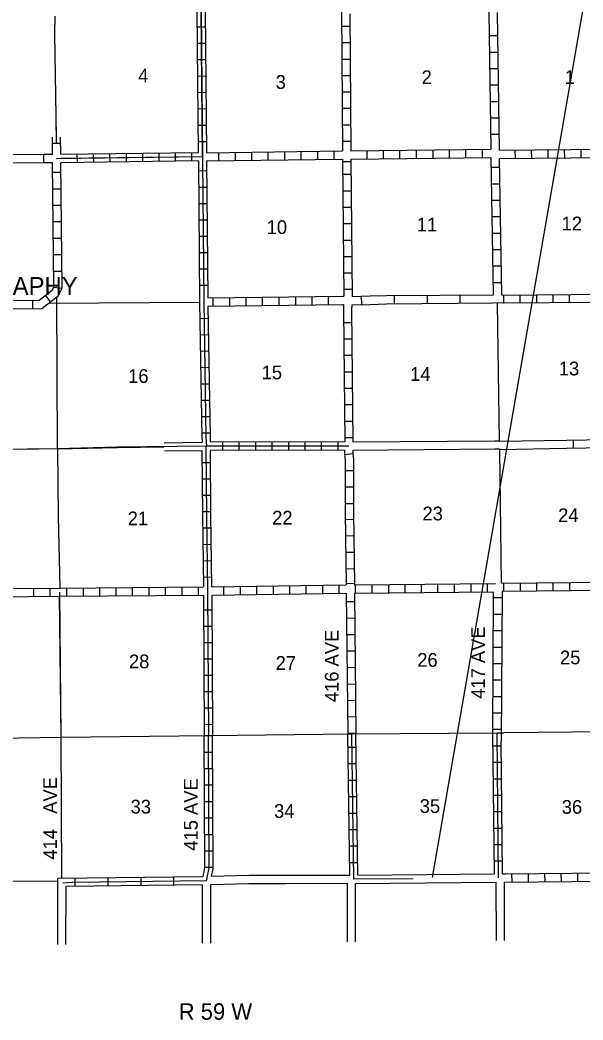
# Model space of a CAD drawing. Extents: x 1795385 to 2183142, y 16517164 to 16891733.
# Drawn here: x 1910629 to 1931139, y 16559514 to 16595968 of the extents above; entities that cross this region are included whole.
import ezdxf

# ---------------------------------------------------------------- set-up
doc = ezdxf.new("R2010")
doc.units = 0
for name, color, linetype in [('L11', 7, 'Continuous'), ('L13', 7, 'Continuous'), ('L14', 7, 'Continuous'), ('L2', 7, 'Continuous'), ('L30', 7, 'Continuous'), ('L35', 7, 'Continuous'), ('L4', 7, 'Continuous'), ('L51', 7, 'Continuous'), ('L63', 7, 'Continuous'), ('L8', 7, 'Continuous'), ('L9', 7, 'Continuous')]:
    doc.layers.add(name, color=color, linetype=linetype)

msp = doc.modelspace()

# ---------------------------------------------------------------- linework, layer by layer
at = {"layer": 'L11'}
for p, q in [((1911500, 16591063), (1910082, 16591051)), ((1911500, 16590762), (1910084, 16590750)), ((1922756, 16580590), (1927931, 16580632)), ((1927931, 16580632), (1928100, 16580632)), ((1928100, 16580616), (1930556, 16580656)), ((1928100, 16580632), (1928100, 16580616)), ((1928100, 16580315), (1930544, 16580357)), ((1922751, 16580289), (1927931, 16580331)), ((1927931, 16580331), (1928100, 16580331)), ((1928100, 16580331), (1928100, 16580315)), ((1918960, 16564782), (1917609, 16564750)), ((1920301, 16564782), (1918960, 16564782)), ((1922640, 16564787), (1920301, 16564782)), ((1922941, 16564792), (1927910, 16564838)), ((1918960, 16564481), (1917577, 16564438)), ((1920301, 16564481), (1918960, 16564481)), ((1922556, 16564491), (1920301, 16564481)), ((1922857, 16564491), (1927973, 16564539))]:
    msp.add_line(p, q, dxfattribs=at)
for points in [[(1915883, 16580560), (1917262, 16580577)], [(1915891, 16580261), (1917254, 16580277)]]:
    msp.add_lwpolyline(points, dxfattribs=at)
at = {"layer": 'L13'}
for p, q in [((1911674, 16585645), (1917173, 16585687)), ((1928100, 16580632), (1928026, 16585638)), ((1910630, 16580322), (1911996, 16580342)), ((1911989, 16580336), (1912017, 16577866)), ((1928173, 16575437), (1928110, 16580300)), ((1912017, 16577871), (1912075, 16575273)), ((1912131, 16569824), (1912073, 16574966)), ((1912158, 16564677), (1912131, 16569823))]:
    msp.add_line(p, q, dxfattribs=at)
for points in [[(1911958, 16591701), (1911899, 16595475), (1911915, 16596106)], [(1911995, 16580336), (1911965, 16585871)], [(1911997, 16580336), (1914169, 16580387), (1915885, 16580410)]]:
    msp.add_lwpolyline(points, dxfattribs=at)
at = {"layer": 'L2'}
msp.add_line((1906600, 16564537), (1912007, 16564592), dxfattribs=at)
at = {"layer": 'L35'}
msp.add_line((1932973, 16606980), (1925650, 16564713), dxfattribs=at)
at = {"layer": 'L4'}
for p, q in [((1906901, 16569755), (1912133, 16569824)), ((1912133, 16569824), (1917492, 16569882)), ((1917492, 16569882), (1922714, 16569946)), ((1922714, 16569946), (1928015, 16569988)), ((1928015, 16569988), (1928247, 16569988)), ((1928258, 16569998), (1933274, 16570041))]:
    msp.add_line(p, q, dxfattribs=at)
at = {"layer": 'L51'}
for p, q in [((1917281, 16562316), (1917276, 16564438)), ((1917582, 16562316), (1917577, 16564449)), ((1922556, 16562363), (1922556, 16564491)), ((1922857, 16562363), (1922857, 16564491)), ((1927983, 16562416), (1927973, 16564539)), ((1928284, 16562416), (1928274, 16564538))]:
    msp.add_line(p, q, dxfattribs=at)
for points in [[(1912001, 16562263), (1912007, 16564675)], [(1912302, 16562263), (1912308, 16564377)]]:
    msp.add_lwpolyline(points, dxfattribs=at)
at = {"layer": 'L8'}
for p, q in [((1917073, 16596313), (1917124, 16591127)), ((1917276, 16590981), (1917223, 16596314)), ((1917223, 16596314), (1917277, 16590833)), ((1917373, 16596315), (1917424, 16591131)), ((1922339, 16596298), (1922381, 16591198)), ((1922640, 16596198), (1922682, 16591198)), ((1927799, 16591256), (1927725, 16596256)), ((1928100, 16591224), (1928026, 16596240)), ((1917080, 16595716), (1917378, 16595719)), ((1922350, 16595749), (1922651, 16595749)), ((1928041, 16595390), (1927741, 16595390)), ((1917086, 16595119), (1917384, 16595122)), ((1922350, 16595147), (1922651, 16595147)), ((1928052, 16594788), (1927751, 16594788)), ((1917092, 16594523), (1917390, 16594526)), ((1922360, 16594545), (1922656, 16594545)), ((1917098, 16593926), (1917396, 16593929)), ((1922360, 16593949), (1922656, 16593949)), ((1928057, 16594191), (1927756, 16594191)), ((1928068, 16593590), (1927767, 16593590)), ((1917103, 16593330), (1917402, 16593333)), ((1922366, 16593347), (1922667, 16593347)), ((1922366, 16592750), (1922667, 16592750)), ((1928073, 16592988), (1927772, 16592988)), ((1917109, 16592733), (1917408, 16592736)), ((1928084, 16592391), (1927783, 16592391)), ((1917115, 16592136), (1917414, 16592139)), ((1922376, 16592148), (1922677, 16592148)), ((1928089, 16591789), (1927793, 16591789)), ((1911811, 16591475), (1912109, 16591479)), ((1917121, 16591540), (1917419, 16591543)), ((1922381, 16591546), (1922682, 16591546)), ((1911500, 16590765), (1911500, 16591066)), ((1911817, 16591066), (1911500, 16591063)), ((1917276, 16590981), (1911964, 16590913)), ((1917124, 16591127), (1912117, 16591066)), ((1917276, 16590979), (1912119, 16590916)), ((1912718, 16590774), (1912714, 16591072)), ((1913314, 16590781), (1913311, 16591079)), ((1913911, 16590789), (1913907, 16591087)), ((1914507, 16590796), (1914504, 16591094)), ((1915104, 16590803), (1915100, 16591101)), ((1915701, 16590810), (1915697, 16591109)), ((1916297, 16590818), (1916293, 16591116)), ((1916894, 16590825), (1916890, 16591123)), ((1917276, 16590981), (1917276, 16590981)), ((1917424, 16591131), (1922381, 16591198)), ((1917872, 16590839), (1917872, 16591140)), ((1918474, 16590849), (1918474, 16591150)), ((1919076, 16590854), (1919076, 16591155)), ((1919673, 16590865), (1919673, 16591166)), ((1920275, 16590870), (1920275, 16591171)), ((1920877, 16590870), (1920877, 16591171)), ((1921473, 16590881), (1921473, 16591182)), ((1922075, 16590891), (1922075, 16591187)), ((1922535, 16591050), (1922535, 16591050)), ((1922682, 16591198), (1927799, 16591256)), ((1922682, 16590897), (1927799, 16590955)), ((1923274, 16590907), (1923274, 16591208)), ((1923876, 16590913), (1923876, 16591213)), ((1924472, 16590923), (1924472, 16591224)), ((1925074, 16590923), (1925074, 16591224)), ((1925676, 16590928), (1925676, 16591229)), ((1926273, 16590939), (1926273, 16591240)), ((1926875, 16590949), (1926875, 16591245)), ((1927477, 16590955), (1927477, 16591256)), ((1927883, 16585955), (1927799, 16590955)), ((1927825, 16591108), (1927825, 16591108)), ((1927952, 16591071), (1927952, 16591071)), ((1927957, 16591087), (1927957, 16591087)), ((1928100, 16591224), (1933039, 16591273)), ((1928100, 16590923), (1932883, 16590971)), ((1928184, 16585949), (1928100, 16590923)), ((1928675, 16590928), (1928664, 16591229)), ((1929277, 16590939), (1929266, 16591240)), ((1929874, 16590939), (1929868, 16591240)), ((1930475, 16590949), (1930465, 16591245)), ((1931072, 16590955), (1931067, 16591256)), ((1911817, 16590765), (1911500, 16590762)), ((1911859, 16586229), (1911817, 16590765)), ((1917127, 16590831), (1912117, 16590765)), ((1912160, 16586208), (1912117, 16590765)), ((1917127, 16590831), (1917173, 16585689)), ((1917277, 16590833), (1917323, 16585691)), ((1917427, 16590835), (1922381, 16590897)), ((1917427, 16590835), (1917472, 16585840)), ((1922381, 16590897), (1922424, 16585896)), ((1922392, 16590807), (1922693, 16590807)), ((1922682, 16590897), (1922725, 16585891)), ((1928110, 16590590), (1927809, 16590590)), ((1912123, 16590406), (1911827, 16590406)), ((1917430, 16590465), (1917131, 16590462)), ((1922392, 16590348), (1922693, 16590348)), ((1917435, 16589868), (1917137, 16589865)), ((1928115, 16589989), (1927814, 16589989)), ((1912123, 16589804), (1911827, 16589804)), ((1922392, 16589746), (1922693, 16589746)), ((1912133, 16589207), (1911832, 16589207)), ((1917440, 16589271), (1917142, 16589269)), ((1922397, 16589149), (1922698, 16589149)), ((1928126, 16589392), (1927825, 16589392)), ((1928131, 16588790), (1927836, 16588790)), ((1912133, 16588605), (1911832, 16588605)), ((1917446, 16588675), (1917147, 16588672)), ((1922397, 16588547), (1922698, 16588547)), ((1912144, 16588009), (1911843, 16588009)), ((1917451, 16588078), (1917153, 16588076)), ((1928142, 16588188), (1927841, 16588188)), ((1922408, 16587945), (1922709, 16587945)), ((1912149, 16587407), (1911848, 16587407)), ((1917456, 16587482), (1917158, 16587479)), ((1922408, 16587348), (1922709, 16587348)), ((1928158, 16587591), (1927857, 16587591)), ((1928168, 16586989), (1927867, 16586989)), ((1912149, 16586805), (1911848, 16586805)), ((1917462, 16586885), (1917164, 16586882)), ((1922418, 16586747), (1922714, 16586747)), ((1911859, 16586229), (1912160, 16586197)), ((1912007, 16586208), (1912007, 16586208)), ((1917467, 16586288), (1917169, 16586286)), ((1928173, 16586388), (1927873, 16586388)), ((1911736, 16585693), (1911558, 16585933)), ((1917658, 16585849), (1917658, 16585548)), ((1918258, 16585849), (1918258, 16585548)), ((1918858, 16585849), (1918858, 16585548)), ((1919456, 16585865), (1919456, 16585564)), ((1920060, 16585881), (1920060, 16585580)), ((1920660, 16585881), (1920660, 16585580)), ((1921260, 16585881), (1921260, 16585580)), ((1921859, 16585891), (1921859, 16585590)), ((1922424, 16586150), (1922725, 16586150)), ((1923057, 16585896), (1923068, 16585596)), ((1928184, 16585939), (1932964, 16585988)), ((1928242, 16585939), (1928242, 16585638)), ((1928844, 16585949), (1928844, 16585648)), ((1929441, 16585955), (1929441, 16585654)), ((1930043, 16585955), (1930043, 16585654)), ((1930639, 16585965), (1930639, 16585664)), ((1911083, 16585749), (1911083, 16585448)), ((1917323, 16585691), (1917323, 16585691)), ((1927857, 16585807), (1927857, 16585807)), ((1927857, 16585654), (1932958, 16585691)), ((1928026, 16585807), (1928026, 16585807)), ((1928031, 16585791), (1928031, 16585791)), ((1917184, 16585092), (1917482, 16585096)), ((1922418, 16584946), (1922714, 16584946)), ((1917193, 16584495), (1917492, 16584500)), ((1922418, 16584349), (1922714, 16584349)), ((1917203, 16583899), (1917501, 16583903)), ((1922424, 16583748), (1922725, 16583748)), ((1917213, 16583302), (1917511, 16583307)), ((1922434, 16583146), (1922735, 16583146)), ((1917222, 16582706), (1917521, 16582710)), ((1922434, 16582549), (1922735, 16582549)), ((1917232, 16582109), (1917530, 16582114)), ((1922440, 16581947), (1922741, 16581947)), ((1917242, 16581512), (1917540, 16581517)), ((1922450, 16581345), (1922751, 16581345)), ((1917251, 16580916), (1917549, 16580921)), ((1922461, 16580748), (1922756, 16580748)), ((1922609, 16580437), (1917418, 16580432)), ((1922461, 16580590), (1917562, 16580580)), ((1918015, 16580279), (1918015, 16580579)), ((1918617, 16580279), (1918617, 16580579)), ((1919219, 16580279), (1919219, 16580579)), ((1919815, 16580279), (1919815, 16580579)), ((1920417, 16580289), (1920417, 16580590)), ((1921014, 16580289), (1921014, 16580590)), ((1921616, 16580289), (1921616, 16580590)), ((1922218, 16580289), (1922218, 16580590)), ((1930544, 16580357), (1933026, 16580400)), ((1930556, 16580656), (1933026, 16580696)), ((1930776, 16580653), (1930776, 16580358)), ((1911989, 16580339), (1906925, 16580265)), ((1922450, 16580289), (1917554, 16580279)), ((1922450, 16580131), (1922751, 16580162)), ((1917258, 16579837), (1917556, 16579839)), ((1922477, 16579550), (1922777, 16579550)), ((1917263, 16579240), (1917562, 16579243)), ((1922477, 16578948), (1922777, 16578948)), ((1917268, 16578643), (1917567, 16578646)), ((1922477, 16578346), (1922777, 16578346)), ((1917274, 16578047), (1917572, 16578049)), ((1917424, 16577929), (1917461, 16575157)), ((1922477, 16578013), (1922508, 16575373)), ((1922624, 16578013), (1922624, 16578013)), ((1922777, 16578013), (1922809, 16575373)), ((1917281, 16577450), (1917579, 16577454)), ((1922477, 16577765), (1922777, 16577771)), ((1922482, 16577163), (1922783, 16577174)), ((1917289, 16576853), (1917587, 16576857)), ((1922492, 16576567), (1922793, 16576572)), ((1917297, 16576257), (1917595, 16576260)), ((1917305, 16575660), (1917603, 16575664)), ((1922498, 16575965), (1922799, 16575970)), ((1906985, 16575215), (1912075, 16575262)), ((1911135, 16574956), (1911135, 16575257)), ((1911732, 16574967), (1911732, 16575262)), ((1912075, 16575262), (1917309, 16575304)), ((1912334, 16574967), (1912334, 16575262)), ((1912936, 16574972), (1912936, 16575273)), ((1913532, 16574972), (1913532, 16575273)), ((1914134, 16574983), (1914134, 16575278)), ((1914731, 16574983), (1914731, 16575278)), ((1915333, 16574988), (1915333, 16575289)), ((1915935, 16574998), (1915935, 16575299)), ((1916531, 16574998), (1916531, 16575299)), ((1917133, 16575004), (1917133, 16575305)), ((1917609, 16575307), (1922498, 16575373)), ((1918057, 16575014), (1918057, 16575315)), ((1918659, 16575025), (1918659, 16575321)), ((1919256, 16575030), (1919256, 16575331)), ((1919858, 16575041), (1919858, 16575342)), ((1920460, 16575046), (1920460, 16575347)), ((1921056, 16575057), (1921056, 16575358)), ((1921658, 16575057), (1921658, 16575358)), ((1922260, 16575062), (1922260, 16575363)), ((1922508, 16575431), (1922809, 16575437)), ((1922809, 16575373), (1927957, 16575421)), ((1922857, 16575072), (1922857, 16575373)), ((1923459, 16575083), (1923459, 16575379)), ((1924060, 16575088), (1924060, 16575389)), ((1924657, 16575088), (1924657, 16575389)), ((1925259, 16575099), (1925259, 16575400)), ((1925856, 16575104), (1925856, 16575405)), ((1926458, 16575104), (1926458, 16575405)), ((1927059, 16575115), (1927059, 16575416)), ((1927656, 16575120), (1927656, 16575421)), ((1928184, 16575437), (1933073, 16575490)), ((1928258, 16575141), (1928258, 16575437)), ((1928860, 16575146), (1928860, 16575447)), ((1929456, 16575157), (1929456, 16575458)), ((1930058, 16575157), (1930058, 16575458)), ((1930660, 16575162), (1930660, 16575463)), ((1906985, 16574914), (1912073, 16574968)), ((1912073, 16574966), (1917312, 16575003)), ((1917461, 16575157), (1917461, 16575157)), ((1917461, 16575157), (1917492, 16569882)), ((1917612, 16575006), (1922498, 16575072)), ((1922508, 16575072), (1922566, 16569946)), ((1922656, 16575220), (1922656, 16575220)), ((1922809, 16575072), (1927873, 16575120)), ((1922809, 16575072), (1922867, 16569946)), ((1928168, 16574898), (1927867, 16574898)), ((1928189, 16575141), (1933073, 16575189)), ((1922519, 16574766), (1922814, 16574771)), ((1917316, 16574468), (1917614, 16574470)), ((1922519, 16574164), (1922814, 16574175)), ((1928168, 16574296), (1927867, 16574296)), ((1917319, 16573871), (1917618, 16573873)), ((1922524, 16573562), (1922825, 16573573)), ((1928168, 16573700), (1927867, 16573700)), ((1917323, 16573275), (1917621, 16573276)), ((1928168, 16573098), (1927867, 16573098)), ((1922535, 16572966), (1922836, 16572971)), ((1917326, 16572678), (1917625, 16572680)), ((1922540, 16572364), (1922841, 16572374)), ((1928168, 16572496), (1927867, 16572496)), ((1917330, 16572081), (1917628, 16572083)), ((1922550, 16571762), (1922851, 16571772)), ((1928168, 16571899), (1927867, 16571899)), ((1917334, 16571485), (1917632, 16571487)), ((1928168, 16571297), (1927867, 16571297)), ((1917337, 16570888), (1917635, 16570890)), ((1922550, 16571165), (1922851, 16571170)), ((1922556, 16570563), (1922857, 16570574)), ((1928168, 16570695), (1927867, 16570695)), ((1917341, 16570292), (1917639, 16570293)), ((1917339, 16569882), (1917640, 16569882)), ((1917492, 16569882), (1917492, 16569882)), ((1922566, 16569967), (1922867, 16569972)), ((1922640, 16564787), (1922566, 16569946)), ((1922714, 16569946), (1922714, 16569946)), ((1922793, 16564650), (1922714, 16569946)), ((1922941, 16564792), (1922867, 16569946)), ((1928168, 16570099), (1927867, 16570099)), ((1928015, 16569988), (1928015, 16569988)), ((1928247, 16569988), (1928247, 16569988)), ((1928258, 16569998), (1928258, 16569998)), ((1922873, 16569449), (1922577, 16569449)), ((1928168, 16569497), (1927867, 16569497)), ((1917339, 16569280), (1917640, 16569280)), ((1922883, 16568847), (1922582, 16568847)), ((1928168, 16568900), (1927867, 16568900)), ((1917350, 16568678), (1917651, 16568678)), ((1917350, 16568082), (1917651, 16568082)), ((1922894, 16568245), (1922593, 16568245)), ((1928173, 16568298), (1927873, 16568298)), ((1922899, 16567649), (1922598, 16567649)), ((1928184, 16567696), (1927883, 16567696)), ((1917350, 16567480), (1917651, 16567480)), ((1917360, 16566883), (1917656, 16566883)), ((1922909, 16567047), (1922609, 16567047)), ((1928184, 16567100), (1927883, 16567100)), ((1928189, 16566498), (1927894, 16566498)), ((1917360, 16566281), (1917656, 16566281)), ((1922915, 16566445), (1922619, 16566445)), ((1922925, 16565848), (1922624, 16565848)), ((1928200, 16565896), (1927899, 16565896)), ((1917366, 16565679), (1917667, 16565679)), ((1917366, 16565083), (1917667, 16565083)), ((1922931, 16565246), (1922635, 16565246)), ((1928200, 16565299), (1927899, 16565299)), ((1927973, 16564687), (1927973, 16564687)), ((1928057, 16564697), (1928057, 16564697)), ((1928210, 16564845), (1928327, 16564845)), ((1928327, 16564697), (1928327, 16564697)), ((1928332, 16564840), (1933158, 16564887)), ((1928332, 16564687), (1928332, 16564687)), ((1928559, 16564539), (1928548, 16564840)), ((1929156, 16564549), (1929150, 16564845)), ((1929757, 16564555), (1929752, 16564856)), ((1930359, 16564555), (1930349, 16564856)), ((1930956, 16564565), (1930951, 16564866)), ((1928274, 16564538), (1933158, 16564592))]:
    msp.add_line(p, q, dxfattribs=at)
for points in [[(1911960, 16591477), (1911946, 16592415)], [(1911817, 16591066), (1911807, 16591700)], [(1912117, 16591066), (1912108, 16591702)], [(1911325, 16585749), (1911531, 16585912), (1911801, 16586124), (1911859, 16586229)], [(1911419, 16585448), (1912033, 16585923), (1912160, 16586197)], [(1917472, 16585840), (1922392, 16585896), (1922424, 16585896)], [(1922725, 16585891), (1923385, 16585908)], [(1906890, 16585738), (1911325, 16585749)], [(1917173, 16585688), (1917253, 16580770), (1917262, 16580577)], [(1917323, 16585691), (1917403, 16580775), (1917418, 16580432)], [(1917476, 16585539), (1922376, 16585596), (1922418, 16585596)], [(1917476, 16585539), (1917553, 16580780), (1917562, 16580580)], [(1922418, 16585596), (1922408, 16585405), (1922461, 16580590)], [(1922714, 16585580), (1922709, 16585405), (1922756, 16580590)], [(1922714, 16585580), (1923373, 16585602)], [(1906890, 16585437), (1911419, 16585448)], [(1917417, 16580429), (1914163, 16580392), (1911987, 16580339)], [(1917418, 16580432), (1917403, 16580389), (1917424, 16577929)], [(1917254, 16580277), (1917274, 16577927), (1917309, 16575304)], [(1917554, 16580279), (1917574, 16577931), (1917609, 16575307)], [(1922450, 16580289), (1922450, 16580157), (1922477, 16579914), (1922477, 16578008)], [(1922751, 16580289), (1922751, 16580173), (1922777, 16579930), (1922777, 16578008)], [(1917312, 16575003), (1917342, 16569881)], [(1917612, 16575006), (1917642, 16569883)], [(1927910, 16564838), (1927857, 16569967), (1927873, 16575099)], [(1928189, 16575120), (1928152, 16569682)], [(1917302, 16564739), (1917366, 16565072), (1917339, 16569882)], [(1917424, 16564592), (1917519, 16565056), (1917492, 16569882)], [(1917609, 16564750), (1917667, 16565040), (1917640, 16569882)], [(1928057, 16564697), (1928010, 16569946), (1928015, 16569988)], [(1928210, 16564845), (1928152, 16569682)]]:
    msp.add_lwpolyline(points, dxfattribs=at)
at = {"layer": 'L9'}
for p, q in [((1924256, 16585923), (1924256, 16585622)), ((1925460, 16585939), (1925460, 16585638)), ((1926658, 16585949), (1926658, 16585648)), ((1912133, 16569824), (1912075, 16575115)), ((1912624, 16564681), (1912624, 16564380)), ((1913823, 16564697), (1913823, 16564396)), ((1915027, 16564713), (1915027, 16564412)), ((1916225, 16564724), (1916225, 16564423)), ((1924958, 16564665), (1922793, 16564650))]:
    msp.add_line(p, q, dxfattribs=at)
for points in [[(1923385, 16585908), (1923981, 16585923), (1927883, 16585955)], [(1923373, 16585602), (1923981, 16585622), (1927857, 16585654)], [(1917292, 16564739), (1912007, 16564675)], [(1917424, 16564592), (1912540, 16564528), (1912191, 16564507)], [(1917276, 16564438), (1912308, 16564377)]]:
    msp.add_lwpolyline(points, dxfattribs=at)

# ---------------------------------------------------------------- texts
at = {"layer": 'L14'}
for s, p in [('4', (1914933, 16593694)), ('3', (1919942, 16593458)), ('2', (1925259, 16593632)), ('1', (1930475, 16593637)), ('11', (1925085, 16588262)), ('12', (1930359, 16588299)), ('10', (1919615, 16588167)), ('15', (1919432, 16582870)), ('14', (1924842, 16582813)), ('13', (1930259, 16583014)), ('16', (1914567, 16582739)), ('23', (1925291, 16577728)), ('24', (1930233, 16577665)), ('21', (1914551, 16577549)), ('22', (1919815, 16577575)), ('28', (1914599, 16572337)), ('27', (1919942, 16572279)), ('26', (1925101, 16572390)), ('25', (1930301, 16572480)), ('33', (1914657, 16567041)), ('34', (1919884, 16566883)), ('35', (1925190, 16567063)), ('36', (1930365, 16567031))]:
    msp.add_text(s, height=500, rotation=360, dxfattribs=at).set_placement(p)
at = {"layer": 'L30'}
for s, p in [('417 AVE', (1927566, 16571223)), ('416 AVE', (1922236, 16571101)), ('414   AVE', (1911975, 16565360)), ('415 AVE', (1917102, 16565686))]:
    msp.add_text(s, height=500, rotation=90, dxfattribs=at).set_placement(p)
at = {"layer": 'L51'}
msp.add_text('R 59 W', height=600, rotation=360, dxfattribs=at).set_placement((1916410, 16559523))
at = {"layer": 'L63'}
msp.add_text('HYDROGRAPHY         ', height=650.02, rotation=0.001, dxfattribs=at).set_placement((1905919, 16585949))

doc.saveas('drawing.dxf')
